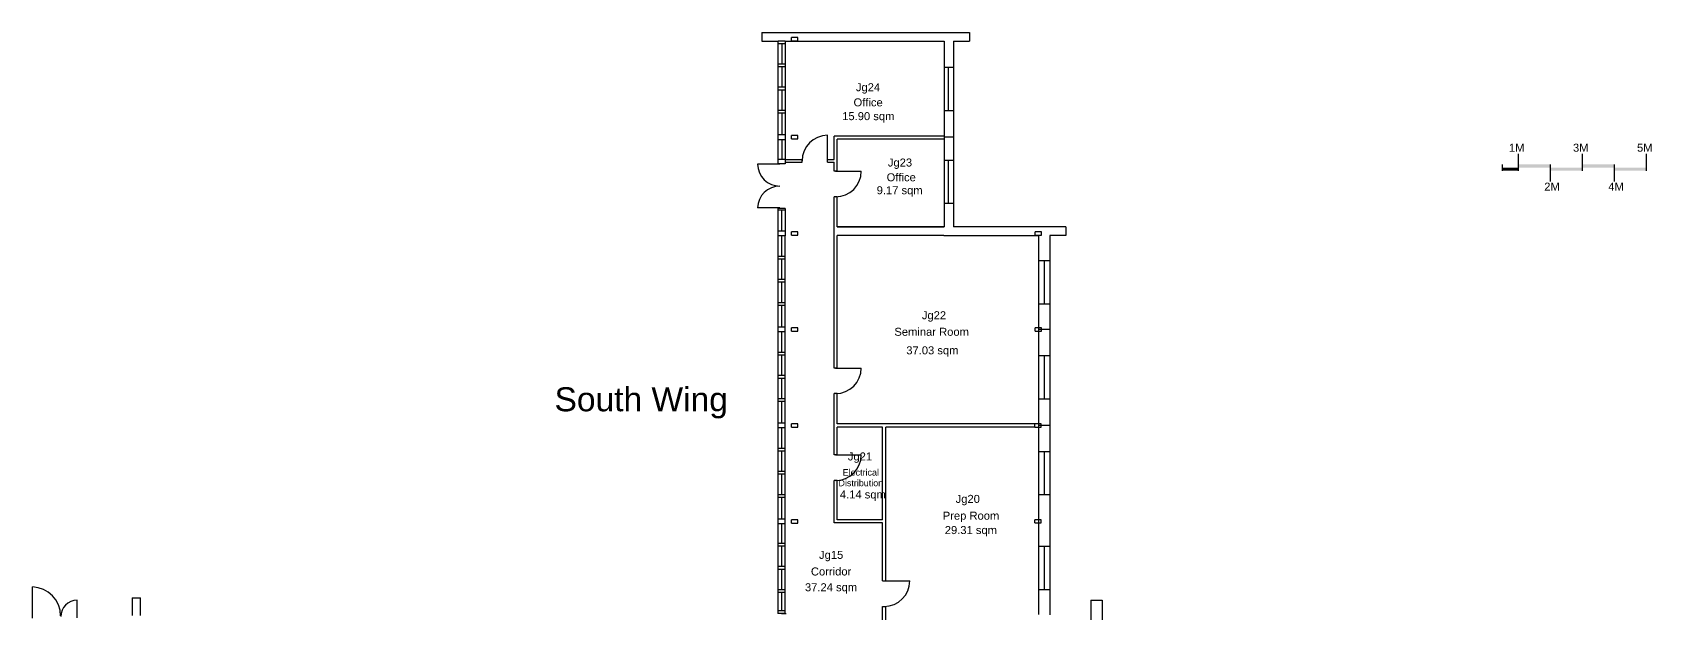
# Model space of a CAD drawing. Header units: millimetres. Extents: x 0 to 51425, y 0 to 53647.
# Drawn here: x 839 to 51425, y 35471 to 53647 of the extents above; entities that cross this region are included whole.
import ezdxf
from ezdxf.enums import TextEntityAlignment as Align

# ---------------------------------------------------------------- set-up
doc = ezdxf.new("R2010")
doc.units = ezdxf.units.MM
for name, color, linetype in [('COLUMNS', 7, 'Continuous'), ('DOORS', 2, 'Continuous'), ('EXTERNAL WALLS', 1, 'Continuous'), ('INTERNAL WALLS', 3, 'Continuous'), ('ROOM NAME', 4, 'Continuous'), ('ROOM NUMBER', 7, 'Continuous'), ('SCALE', 7, 'Continuous'), ('TEXT AREA', 6, 'Continuous'), ('WINDOWS', 4, 'Continuous')]:
    doc.layers.add(name, color=color, linetype=linetype)
doc.styles.add('CCCU STANDARD', font='arial.ttf')

msp = doc.modelspace()

# ---------------------------------------------------------------- linework, layer by layer
at = {"layer": 'COLUMNS', "linetype": 'Continuous'}
for p, q in [((24555, 53386), (24555, 53486)), ((24752, 53486), (24555, 53486)), ((24555, 53386), (24752, 53386)), ((24752, 53386), (24752, 53486)), ((24555, 50318), (24555, 50418)), ((24752, 50418), (24555, 50418)), ((24555, 50318), (24752, 50318)), ((24752, 50318), (24752, 50418)), ((24749, 47407), (24552, 47407)), ((24552, 47307), (24552, 47407)), ((24552, 47307), (24749, 47307)), ((24749, 47307), (24749, 47407)), ((32366, 47406), (32170, 47406)), ((32170, 47306), (32170, 47406)), ((32170, 47306), (32366, 47306)), ((32366, 47306), (32366, 47406)), ((24552, 44304), (24552, 44404)), ((24749, 44404), (24552, 44404)), ((24552, 44304), (24749, 44304)), ((24749, 44304), (24749, 44404)), ((32170, 44307), (32170, 44407)), ((32366, 44407), (32170, 44407)), ((32170, 44307), (32366, 44307)), ((32366, 44307), (32366, 44407)), ((24749, 41404), (24552, 41404)), ((24552, 41304), (24552, 41404)), ((24552, 41304), (24749, 41304)), ((24749, 41304), (24749, 41404)), ((32357, 41407), (32160, 41407)), ((32160, 41307), (32160, 41407)), ((32160, 41307), (32357, 41307)), ((32357, 41307), (32357, 41407)), ((24552, 38302), (24552, 38402)), ((24749, 38402), (24552, 38402)), ((24552, 38302), (24749, 38302)), ((24749, 38302), (24749, 38402)), ((32160, 38306), (32160, 38406)), ((32357, 38406), (32160, 38406)), ((32160, 38306), (32357, 38306)), ((32357, 38306), (32357, 38406))]:
    msp.add_line(p, q, dxfattribs=at)
at = {"layer": 'DOORS', "linetype": 'Continuous'}
for p, q in [((25683, 49627), (25683, 50427)), ((24883, 49587), (24883, 49667)), ((25683, 49587), (25683, 49667)), ((24194, 49524), (23493, 49524)), ((24353, 49539), (24131, 49539)), ((25983, 49304), (25883, 49304)), ((25933, 49304), (26733, 49304)), ((24194, 48157), (23493, 48157)), ((24353, 48139), (24131, 48139)), ((24355, 48084), (24131, 48084)), ((25983, 48504), (25883, 48504)), ((25983, 43151), (25883, 43151)), ((25933, 43151), (26733, 43151)), ((25983, 42351), (25883, 42351)), ((25983, 40432), (25883, 40432)), ((25933, 40432), (26733, 40432)), ((25983, 39632), (25883, 39632)), ((27448, 36497), (28248, 36497)), ((839, 35332), (839, 36305)), ((2235, 35338), (2235, 35896)), ((27398, 35697), (27498, 35697))]:
    msp.add_line(p, q, dxfattribs=at)
for centre, radius, start, end in [((25683, 49627), 800, 90, 180), ((24194, 49541), 701, 181.3951, 270), ((25933, 49304), 800, 270, 0), ((24194, 48140), 701, 90, 178.6049), ((25933, 43151), 800, 270, 0), ((25933, 40432), 800, 270, 0), ((27448, 36497), 800, 270, 0), ((817, 35400), 905, 0, 88.6049), ((2247, 35377), 520, 91.3951, 180)]:
    msp.add_arc(centre, radius, start, end, dxfattribs=at)
at = {"layer": 'EXTERNAL WALLS', "linetype": 'Continuous'}
for p, q in [((23631, 53647), (30120, 53647)), ((23631, 53647), (23631, 53372)), ((30120, 53647), (30120, 53372)), ((23631, 53372), (24131, 53372)), ((24131, 53372), (24131, 49539)), ((24358, 53373), (24140, 53373)), ((24358, 53286), (24140, 53286)), ((24249, 53286), (24249, 52648)), ((24353, 53372), (29320, 53372)), ((24353, 53372), (24353, 49539)), ((29320, 53372), (29320, 47569)), ((29620, 53372), (30120, 53372)), ((29620, 53372), (29620, 47569)), ((24358, 52655), (24140, 52655)), ((24358, 52568), (24140, 52568)), ((24249, 52568), (24249, 51930)), ((24358, 51930), (24140, 51930)), ((24358, 51843), (24140, 51843)), ((24249, 51843), (24249, 51205)), ((24358, 51205), (24140, 51205)), ((24358, 51118), (24140, 51118)), ((24249, 51118), (24249, 50444)), ((24354, 50291), (24134, 50291)), ((24358, 50442), (24140, 50442)), ((24249, 50273), (24249, 49667)), ((29620, 50373), (29320, 50373)), ((24353, 49667), (24131, 49667)), ((24131, 48139), (24131, 35475)), ((24246, 48084), (24246, 47429)), ((24353, 48139), (24353, 47283)), ((29311, 47573), (29311, 47565)), ((33120, 47569), (29620, 47569)), ((33120, 47569), (33120, 47294)), ((24355, 47434), (24131, 47434)), ((24353, 47283), (24131, 47283)), ((24246, 47283), (24246, 46643)), ((24351, 47283), (24351, 35482)), ((29311, 47294), (32268, 47294)), ((32268, 47294), (32268, 35440)), ((32620, 47294), (32620, 35431)), ((33120, 47294), (32620, 47294)), ((24355, 46643), (24137, 46643)), ((24355, 46556), (24137, 46556)), ((24246, 46556), (24246, 45918)), ((24355, 45918), (24137, 45918)), ((24355, 45831), (24137, 45831)), ((24246, 45831), (24246, 45193)), ((24355, 45193), (24137, 45193)), ((24355, 45106), (24137, 45106)), ((24246, 45106), (24246, 44432)), ((24351, 44279), (24131, 44279)), ((24355, 44431), (24137, 44431)), ((24246, 44279), (24246, 43640)), ((32268, 44453), (32268, 44263)), ((32620, 44357), (32268, 44357)), ((24355, 43640), (24137, 43640)), ((24355, 43553), (24137, 43553)), ((24246, 43553), (24246, 42915)), ((24355, 42915), (24137, 42915)), ((24355, 42828), (24137, 42828)), ((24246, 42828), (24246, 42190)), ((24355, 42190), (24137, 42190)), ((24355, 42103), (24137, 42103)), ((24246, 42103), (24246, 41428)), ((24351, 41280), (24131, 41280)), ((24355, 41431), (24137, 41431)), ((24355, 41428), (24137, 41428)), ((24246, 41280), (24246, 40640)), ((32620, 41357), (32268, 41357)), ((24355, 40640), (24137, 40640)), ((24355, 40553), (24137, 40553)), ((24246, 40553), (24246, 39915)), ((24355, 39915), (24137, 39915)), ((24355, 39828), (24137, 39828)), ((24246, 39828), (24246, 39190)), ((24355, 39190), (24137, 39190)), ((24355, 39103), (24137, 39103)), ((24246, 39103), (24246, 38429)), ((24355, 38429), (24137, 38429)), ((24355, 38277), (24137, 38277)), ((24246, 38277), (24246, 37668)), ((24355, 37668), (24137, 37668)), ((24355, 37580), (24137, 37580)), ((24246, 37580), (24246, 36943)), ((24355, 36943), (24137, 36943)), ((24355, 36855), (24137, 36855)), ((24246, 36855), (24246, 36218)), ((3958, 35968), (4219, 35968)), ((3958, 35968), (3958, 35418)), ((4219, 35418), (4219, 35968)), ((24355, 36218), (24137, 36218)), ((24355, 36130), (24137, 36130)), ((24246, 36130), (24246, 35562)), ((24355, 35475), (24131, 35475)), ((24355, 35562), (24137, 35562)), ((24241, 35475), (24387, 35475)), ((33911, 35892), (33911, 35067)), ((33911, 35892), (34255, 35892)), ((34255, 35892), (34255, 29738))]:
    msp.add_line(p, q, dxfattribs=at)
at = {"layer": 'INTERNAL WALLS', "linetype": 'Continuous'}
for p, q in [((29320, 50406), (25883, 50406)), ((25883, 49667), (25883, 50406)), ((29320, 50306), (25983, 50306)), ((25983, 49304), (25983, 50306)), ((24353, 49667), (24883, 49667)), ((24353, 49587), (24883, 49587)), ((25683, 49667), (25883, 49667)), ((25683, 49587), (25883, 49587)), ((25883, 49304), (25883, 49587)), ((25883, 43151), (25883, 48504)), ((25883, 47179), (25883, 48404)), ((25983, 47565), (25983, 48504)), ((29320, 47569), (25983, 47569)), ((25983, 47565), (29320, 47565)), ((25983, 43151), (25983, 47294)), ((29311, 47294), (25983, 47294)), ((25883, 40432), (25883, 42351)), ((25983, 41407), (25983, 42351)), ((32160, 41407), (25983, 41407)), ((27398, 41307), (25983, 41307)), ((25983, 40432), (25983, 41307)), ((27398, 38407), (27398, 41307)), ((32160, 41307), (27498, 41307)), ((27498, 36497), (27498, 41307)), ((25883, 38307), (25883, 39632)), ((25983, 38407), (25983, 39632)), ((27398, 38307), (25883, 38307)), ((27398, 38407), (25983, 38407)), ((27398, 36497), (27398, 38307)), ((27398, 36497), (27498, 36497)), ((27398, 34288), (27398, 35697)), ((27398, 35697), (27498, 35697)), ((27498, 35177), (27498, 35697))]:
    msp.add_line(p, q, dxfattribs=at)
at = {"layer": 'SCALE'}
for p, q in [((47258, 49853), (47258, 49317)), ((49258, 49853), (49258, 49317)), ((51258, 49853), (51258, 49317)), ((46758, 49517), (46758, 49317)), ((48258, 49517), (48258, 48982)), ((50258, 49517), (50258, 48982))]:
    msp.add_line(p, q, dxfattribs=at)
for points in [[(46758, 49417), (47258, 49417), (46758, 49317), (47258, 49317)], [(47258, 49517), (48258, 49517), (47258, 49417), (48258, 49417)], [(48258, 49417), (49258, 49417), (48258, 49317), (49258, 49317)], [(49258, 49517), (50258, 49517), (49258, 49417), (50258, 49417)], [(50258, 49417), (51258, 49417), (50258, 49317), (51258, 49317)]]:
    msp.add_solid(points, dxfattribs=at)
at = {"layer": 'WINDOWS', "linetype": 'Continuous'}
for p, q in [((29620, 52548), (29320, 52548)), ((29451, 52548), (29451, 51194)), ((29620, 51198), (29320, 51198)), ((29620, 49645), (29320, 49645)), ((29451, 49645), (29451, 48291)), ((29620, 48295), (29320, 48295)), ((32620, 46500), (32268, 46500)), ((32444, 46500), (32444, 45146)), ((32620, 45150), (32268, 45150)), ((32620, 43532), (32268, 43532)), ((32444, 43532), (32444, 42178)), ((32620, 42182), (32268, 42182)), ((32620, 40532), (32268, 40532)), ((32444, 40532), (32444, 39178)), ((32620, 39182), (32268, 39182)), ((32620, 37569), (32268, 37569)), ((32444, 37569), (32444, 36215)), ((32620, 36219), (32268, 36219))]:
    msp.add_line(p, q, dxfattribs=at)

# ---------------------------------------------------------------- texts
at = {"layer": 'ROOM NAME', "linetype": 'Continuous', "style": 'CCCU STANDARD'}
msp.add_text('South Wing', height=750, dxfattribs=at).set_placement((19859, 42174), align=Align.MIDDLE_CENTER)
at = {"layer": 'ROOM NAME', "attachment_point": 5, "style": 'CCCU STANDARD'}
for s, insert, char_height, width in [('Office', (26949, 51456), 250, 3157.81), ('Office', (27982, 49113), 250, 3157.81), ('Seminar Room', (28933, 44283), 250, 3696.94), ('Electrical\\PDistribution', (26720, 39721), 200, 2889.87), ('Prep Room', (30163, 38497), 250, 2681.37), ('Corridor', (25791, 36788), 250, 2004.73)]:
    msp.add_mtext(s, dxfattribs=dict(at, insert=insert, char_height=char_height, width=width))
at = {"layer": 'ROOM NUMBER', "char_height": 250, "attachment_point": 5, "style": 'CCCU STANDARD'}
for s, insert in [('Jg24', (26945, 51893)), ('Jg23', (27944, 49539)), ('Jg22', (29006, 44764)), ('Jg21', (26694, 40349)), ('Jg20', (30062, 39022)), ('Jg15', (25794, 37272))]:
    msp.add_mtext_dynamic_manual_height_columns(s, width=2104.33, gutter_width=1250, heights=[0], dxfattribs=dict(at, insert=insert))
at = {"layer": 'SCALE', "char_height": 250, "width": 562, "attachment_point": 1, "style": 'CCCU STANDARD'}
for s, insert in [('1M', (46969, 50165)), ('3M', (48969, 50165)), ('5M', (50969, 50165)), ('2M', (48071, 48948)), ('4M', (50071, 48948))]:
    msp.add_mtext(s, dxfattribs=dict(at, insert=insert))
at = {"layer": 'TEXT AREA', "char_height": 250, "width": 3296.71, "attachment_point": 5, "style": 'CCCU STANDARD'}
for s, insert in [('15.90 sqm', (26954, 50989)), ('9.17 sqm', (27933, 48672)), ('37.03 sqm', (28955, 43667)), ('4.14 sqm', (26784, 39161)), ('29.31 sqm', (30158, 38047)), ('37.24 sqm', (25790, 36259))]:
    msp.add_mtext(s, dxfattribs=dict(at, insert=insert))

doc.saveas('drawing.dxf')
